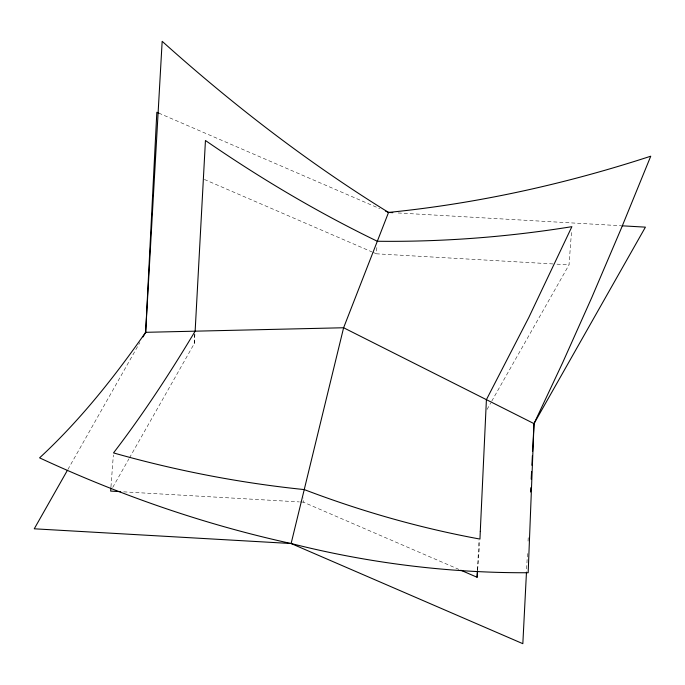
<?xml version="1.0" encoding="UTF-8"?>
<svg xmlns="http://www.w3.org/2000/svg" width="685" height="685" viewBox="0 0 685 685"><rect width="100%" height="100%" fill="white"/><g stroke="black" fill="none" stroke-linecap="round" stroke-linejoin="round"><path stroke-width="0.51" stroke-dasharray="3.42 2.57" d="M129.448 457.94L194.197 343.733L194.72 333.415M477.454 570.04L478.969 540.122M526.637 568.91L527.45 552.889M528.049 541.133L528.315 535.79M110.961 486.855L113.359 455.028M194.197 343.733L195.062 332.225M458.984 569.432L303.292 502.139L303.609 497.952M552.966 263.93L376.373 253.81L376.998 245.444M477.642 569.834L479.877 540.131M491.736 401.162L569.021 264.847L571.573 230.905M67.883 469.49L139.868 342.509M112.734 487.412L128.926 458.864M487.035 409.45L490.691 403.003M398.139 212.975L620.901 225.742M556.982 264.162L569.021 264.847M123.694 491.847L299.285 501.908M300.287 501.959L303.292 502.139M158.792 113.111L379.713 208.608M204.387 179.47L371.844 251.857M372.751 252.251L376.373 253.81"/><path stroke-width="1.03" d="M385.604 211.151L388.549 212.427C477.685 203.488 565.63 184 650.75 156.197L621.141 228.713L591.814 297.453L562.77 362.425L534.017 423.63L528.169 572.737C448.332 573.08 368.504 563.113 291.116 543.522C204.387 524.564 120.055 495.255 39.584 457.854C79.939 420.564 114.241 377.255 145.648 332.319L162.165 41.314C232.635 104.565 307.908 162.679 388.549 212.427L392.813 212.667M143.019 336.951L145.648 332.319L156.831 112.263L158.792 113.111M460.791 570.211L477.085 577.258L477.402 571.067M526.474 572.112L522.835 643.686L291.116 543.522L34.25 528.803L67.353 470.415M530.541 491.993L530.764 487.72M531.192 479.175L531.577 471.7M531.903 465.295L532.391 455.679M532.605 451.406L534.017 423.63L645.416 227.146L621.963 225.802M110.884 487.917L110.645 491.094L120.68 491.676M477.085 577.258L477.565 570.888M291.116 543.522L343.613 327.755L388.549 212.427M145.648 332.319L343.613 327.755L534.017 423.63M480.288 531.354L479.954 539.069C420.016 528.058 361.175 511.267 304.243 489.578C239.75 482.959 175.882 470.569 113.513 452.913C143.242 414.091 170.043 373.111 195.139 331.172L205.449 140.502C260.154 178.246 317.48 212.29 377.315 241.257C442.433 242.053 507.602 237.019 571.889 226.667L528.837 317.403L486.41 399.663L480.288 531.354"/></g></svg>
